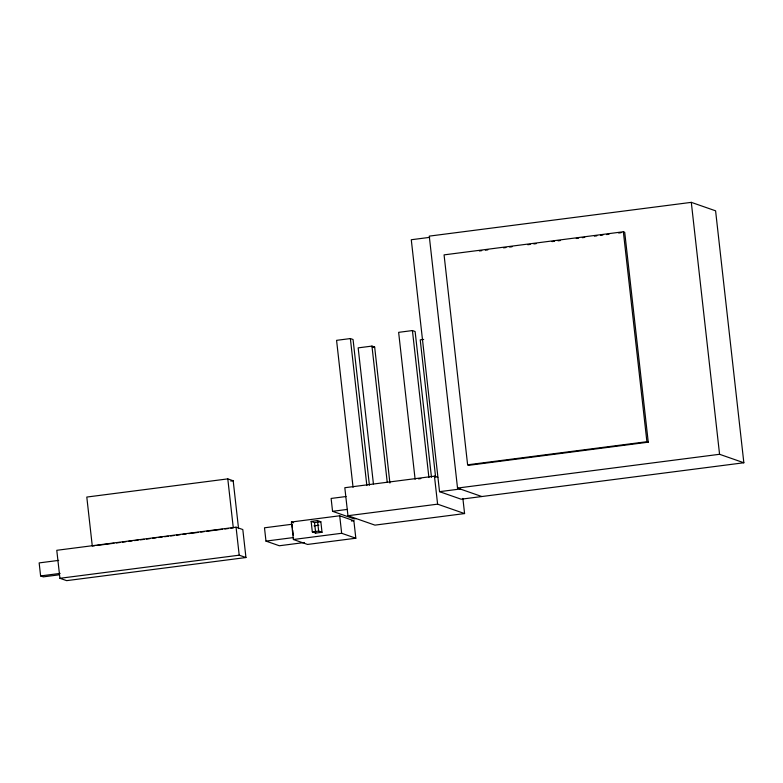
<?xml version="1.0" encoding="UTF-8"?>
<svg xmlns="http://www.w3.org/2000/svg" width="783" height="783" viewBox="0 0 783 783"><rect width="100%" height="100%" fill="white"/><g stroke="black" fill="none" stroke-linecap="round" stroke-linejoin="round"><path stroke-width="1.17" d="M429.671 237.366L411.281 239.735L439.537 491.665L461.128 499.202L743.85 462.763L715.593 210.823L691.301 202.357L429.27 236.123L457.526 488.063L481.819 496.53M623.356 231.768L444.069 254.876L467.617 464.818L468.968 465.288L648.255 442.18L624.707 232.238L623.356 231.768L646.905 441.71L648.255 442.18M479.333 250.971L481.76 250.658M485.391 250.188L487.819 249.875M503.567 247.849L505.984 247.536M509.625 247.066L512.043 246.753M527.791 244.727L530.218 244.413M533.849 243.944L536.267 243.63M552.015 241.604L554.442 241.291M558.073 240.821L560.501 240.508M576.249 238.482L578.666 238.169M582.307 237.699L584.725 237.386M594.414 236.143L596.842 235.83M600.473 235.36L602.9 235.047M606.531 234.577L608.959 234.264M618.648 233.021L621.066 232.708M369.41 485.254L353.064 339.509L350.363 338.569L336.573 340.341L353.055 487.31M431.472 477.258L415.127 331.512L412.426 330.563L398.635 332.344L415.117 479.304M389.914 483.062L374.656 347.035L371.954 346.096L358.164 347.867L373.422 483.904M423.672 339.43L420.226 339.871L435.612 477.121M372.356 347.329L374.656 347.035M238.551 528.564L233.187 480.772L227.794 478.883L86.796 497.058L92.286 546.045L94.704 545.731M230.779 481.075L233.187 480.772M467.617 464.818L646.905 441.71M437.824 477.346L434.457 476.172L344.814 487.721L347.955 515.713L374.94 525.129L464.583 513.57L462.88 498.409M418.562 478.863L420.863 478.57M346.057 496.53L331.121 498.448L332.56 511.319L354.151 518.845L356.451 518.542M457.526 488.063L719.567 454.287L743.85 462.763M439.537 491.665L460.228 489.003M332.56 511.319L347.505 509.39M236.065 527.194L56.777 550.302L59.919 578.294L66.663 580.643L245.95 557.535L242.808 529.543L236.065 527.194L239.207 555.186L245.95 557.535M97.112 545.428L113.985 543.245M116.393 542.942L120.005 542.472M122.422 542.159L126.034 541.699M128.441 541.386L132.063 540.916M134.47 540.613L138.082 540.143M140.49 539.83L144.111 539.37M146.519 539.056L150.13 538.587M152.548 538.283L156.16 537.813M158.567 537.5L162.189 537.04M164.596 536.727L168.208 536.257M170.625 535.954L174.237 535.484M176.645 535.171L180.266 534.711M182.674 534.398L186.285 533.928M188.703 533.624L198.344 532.381M200.751 532.068L204.363 531.598M206.781 531.285L222.441 529.269M224.858 528.956L228.47 528.496M230.877 528.182L233.285 527.869L227.794 478.883M291.433 522.007L339.695 515.782L353.867 520.724L355.825 538.224L307.562 544.439L293.39 539.507L291.433 522.007L293.605 522.77M347.955 515.713L437.599 504.164L464.583 513.57M311.145 521.409L317.467 520.587L320.844 521.762L322.019 532.264L315.696 533.076L312.319 531.902L311.145 521.409L314.512 522.584L320.844 521.762M314.042 525.863L318.867 525.236M351.45 521.038L353.867 520.724M58.686 560.393L39.15 562.908L40.608 575.926L43.31 576.865L59.4 574.791M312.319 531.902L318.652 531.089L322.019 532.264M292.48 527.879L292.069 524.248L264.488 527.801L265.975 541.102L293.556 537.549M293.39 539.507L341.662 533.282L355.825 538.224M40.608 575.926L60.144 573.401M304.518 542.511L279.335 545.761L265.975 541.102M59.919 578.294L239.207 555.186M691.301 202.357L719.567 454.287M434.457 476.172L437.599 504.164M412.426 330.563L428.908 477.532M371.954 346.096L387.213 482.122M350.363 338.569L366.845 485.529M339.695 515.782L341.662 533.282M317.467 520.587L318.652 531.089M314.512 522.584L315.696 533.076M292.744 530.297L293.292 535.132"/></g></svg>
